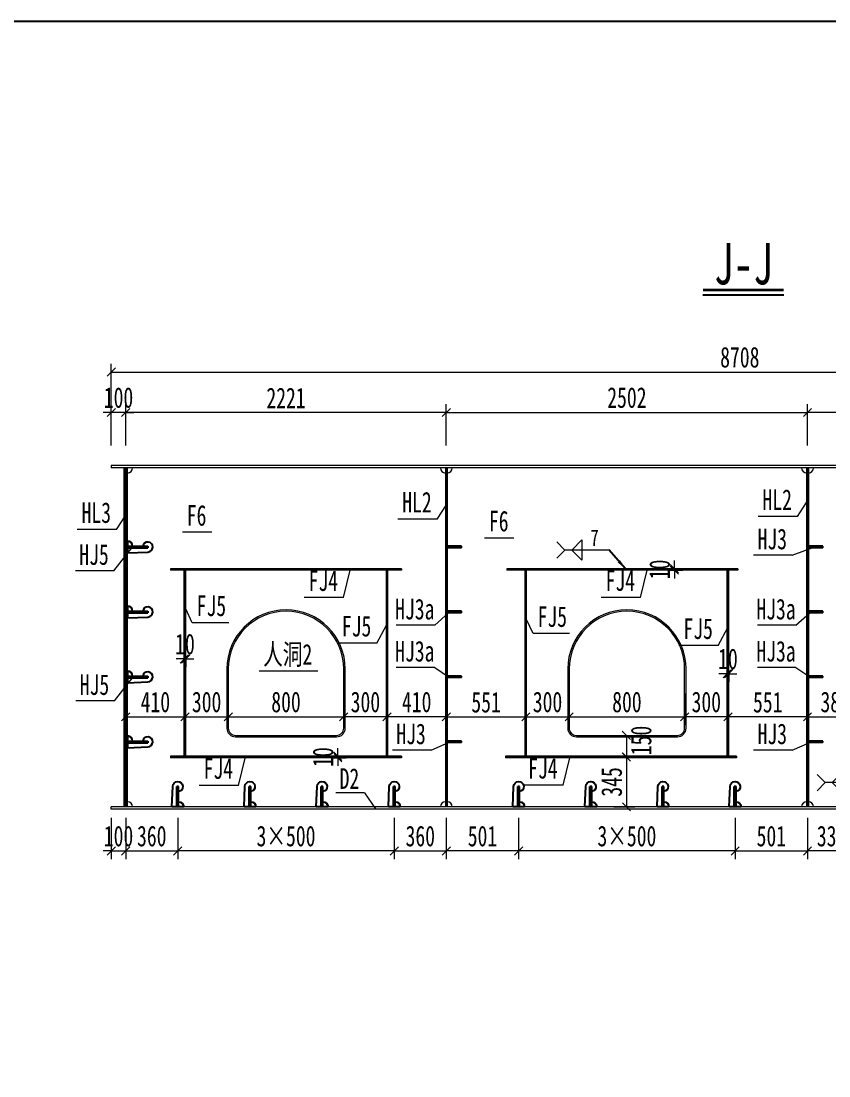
# Model space of a CAD drawing. Header units: millimetres. Extents: x -89049 to 410567, y -307459 to -100425.
# Drawn here: x 267509 to 273105, y -145943 to -138634 of the extents above; entities that cross this region are included whole.
import ezdxf
from ezdxf.enums import TextEntityAlignment as Align

# ---------------------------------------------------------------- set-up
doc = ezdxf.new("R2010")
doc.units = ezdxf.units.MM
doc.layers.get('Defpoints').update_dxf_attribs({"color": 8})
for name, color, linetype, lineweight in [('Dim', 4, 'Continuous', 15), ('文字', 7, 'Continuous', 15), ('标注线及字体', 2, 'Continuous', 15), ('细实线', 4, 'Continuous', 15), ('钢板粗线', 1, 'Continuous', 25), ('钢板细线', 6, 'Continuous', 15)]:
    doc.layers.add(name, color=color, linetype=linetype, lineweight=lineweight)
doc.layers.add('Text', color=4, linetype='Continuous')
doc.styles.add('111', font='', dxfattribs={"width": 0.7})
doc.styles.add('BM_Dim', font='', dxfattribs={"width": 0.85})
doc.styles.add('SMEDI', font='', dxfattribs={"width": 0.75})
doc.styles.get("Standard").update_dxf_attribs({"font": ''})
doc.styles.get('111').set_extended_font_data('仿宋_GB2312')
doc.styles.get('BM_Dim').set_extended_font_data('仿宋_GB2312')
doc.styles.get('SMEDI').set_extended_font_data('仿宋_GB2312')
doc.styles.get('Standard').set_extended_font_data('仿宋_GB2312')
doc.dimstyles.new('200', dxfattribs={"dimscale": 0, "dimtxt": 2.5, "dimasz": 1, "dimexe": 1, "dimexo": 1, "dimgap": 0.6, "dimtad": 1, "dimdec": 0, "dimdsep": 46, "dimtxsty": '111', "dimblk": 'OBLIQUE', "dimcen": 0, "dimclrd": 4, "dimclre": 4, "dimclrt": 4, "dimadec": 1, "dimazin": 2, "dimtfac": 1, "dimtdec": 0, "dimtix": 1, "dimtmove": 2, "dimatfit": 3, "dimfxl": 4, "dimfxlon": 1, "dimtolj": 1, "dimlwd": -1, "dimlwe": -1, "dimarcsym": 0})
doc.dimstyles.new('MSteel_1.0_1.0', dxfattribs={"dimtxt": 3, "dimasz": 1.2, "dimexe": 1, "dimexo": 1, "dimgap": 1, "dimtad": 3, "dimtoh": 1, "dimdec": 0, "dimzin": 0, "dimdsep": 46, "dimtxsty": 'Standard', "dimblk": 'ARCHTICK', "dimcen": 0.09, "dimclrd": 3, "dimclre": 3, "dimadec": 0, "dimazin": 0, "dimtfac": 1, "dimtdec": 4, "dimtofl": 0, "dimtmove": 0, "dimatfit": 3, "dimfxl": 1, "dimtolj": 1, "dimtzin": 0, "dimarcsym": 0})

# ---------------------------------------------------------------- blocks, each defined once
blk = doc.blocks.new('_Oblique')
at = {"color": 0, "linetype": 'ByBlock', "lineweight": -2}
blk.add_line((-0.5, -0.5), (0.5, 0.5), dxfattribs=at)
blk = doc.blocks.new('*D4718')
at = {"layer": 'Defpoints', "color": 0, "transparency": 16777216}
for p in [(272405.6, -143271.1), (272956.7, -143275.5), (272405.6, -143454.8)]:
    blk.add_point(p, dxfattribs=at)
at = {"layer": '细实线', "color": 4, "transparency": 16777216}
for p, q in [((272405.6, -143328.3), (272405.6, -143511.9)), ((272956.7, -143332.6), (272956.7, -143511.9)), ((272956.7, -143454.8), (272405.6, -143454.8))]:
    blk.add_line(p, q, dxfattribs=at)
at = {"layer": '细实线', "color": 4, "transparency": 16777216, "xscale": 57.14285714285715, "yscale": 57.14285714285715, "zscale": 57.14285714285715, "rotation": 180}
blk.add_blockref('_Oblique', (272405.6, -143454.8), dxfattribs=at)
at = {"layer": '细实线', "color": 4, "transparency": 16777216, "xscale": 57.14285714285715, "yscale": 57.14285714285715, "zscale": 57.14285714285715}
blk.add_blockref('_Oblique', (272956.7, -143454.8), dxfattribs=at)
at = {"layer": '细实线', "color": 4, "transparency": 16777216, "insert": (272681.1, -143354.1), "char_height": 142.86, "attachment_point": 5, "style": '111'}
blk.add_mtext('\\A1;551', dxfattribs=at)
blk = doc.blocks.new('*D4709')
at = {"layer": 'Defpoints', "color": 0, "transparency": 16777216}
for p in [(269744, -143244.5), (268944, -143279), (269744, -143454.9)]:
    blk.add_point(p, dxfattribs=at)
at = {"layer": '细实线', "color": 4, "transparency": 16777216}
for p, q in [((269744, -143301.7), (269744, -143512)), ((268944, -143336.2), (268944, -143512)), ((268944, -143454.9), (269744, -143454.9))]:
    blk.add_line(p, q, dxfattribs=at)
at = {"layer": '细实线', "color": 4, "transparency": 16777216, "xscale": 57.14285714285715, "yscale": 57.14285714285715, "zscale": 57.14285714285715, "rotation": 180}
blk.add_blockref('_Oblique', (268944, -143454.9), dxfattribs=at)
at = {"layer": '细实线', "color": 4, "transparency": 16777216, "xscale": 57.14285714285715, "yscale": 57.14285714285715, "zscale": 57.14285714285715}
blk.add_blockref('_Oblique', (269744, -143454.9), dxfattribs=at)
at = {"layer": '细实线', "color": 4, "transparency": 16777216, "insert": (269344, -143352.6), "char_height": 142.86, "attachment_point": 5, "style": '111'}
blk.add_mtext('\\A1;800', dxfattribs=at)
blk = doc.blocks.new('*D4710')
at = {"layer": 'Defpoints', "color": 0, "transparency": 16777216}
for p in [(268644.1, -143233.1), (268944, -143235.2), (268944, -143454.9)]:
    blk.add_point(p, dxfattribs=at)
at = {"layer": '细实线', "color": 4, "transparency": 16777216}
for p, q in [((268644.1, -143290.2), (268644.1, -143512)), ((268944, -143292.4), (268944, -143512)), ((268644.1, -143454.9), (268944, -143454.9))]:
    blk.add_line(p, q, dxfattribs=at)
at = {"layer": '细实线', "color": 4, "transparency": 16777216, "xscale": 57.14285714285715, "yscale": 57.14285714285715, "zscale": 57.14285714285715, "rotation": 180}
blk.add_blockref('_Oblique', (268644.1, -143454.9), dxfattribs=at)
at = {"layer": '细实线', "color": 4, "transparency": 16777216, "xscale": 57.14285714285715, "yscale": 57.14285714285715, "zscale": 57.14285714285715}
blk.add_blockref('_Oblique', (268944, -143454.9), dxfattribs=at)
at = {"layer": '细实线', "color": 4, "transparency": 16777216, "insert": (268794, -143352.6), "char_height": 142.86, "attachment_point": 5, "style": '111'}
blk.add_mtext('\\A1;300', dxfattribs=at)
blk = doc.blocks.new('*D4711')
at = {"layer": 'Defpoints', "color": 0, "transparency": 16777216}
for p in [(269744, -143235.2), (270044, -143291.1), (269744, -143454.9)]:
    blk.add_point(p, dxfattribs=at)
at = {"layer": '细实线', "color": 4, "transparency": 16777216}
for p, q in [((269744, -143292.4), (269744, -143512)), ((270044, -143348.2), (270044, -143512)), ((270044, -143454.9), (269744, -143454.9))]:
    blk.add_line(p, q, dxfattribs=at)
at = {"layer": '细实线', "color": 4, "transparency": 16777216, "xscale": 57.14285714285715, "yscale": 57.14285714285715, "zscale": 57.14285714285715, "rotation": 180}
blk.add_blockref('_Oblique', (269744, -143454.9), dxfattribs=at)
at = {"layer": '细实线', "color": 4, "transparency": 16777216, "xscale": 57.14285714285715, "yscale": 57.14285714285715, "zscale": 57.14285714285715}
blk.add_blockref('_Oblique', (270044, -143454.9), dxfattribs=at)
at = {"layer": '细实线', "color": 4, "transparency": 16777216, "insert": (269894, -143352.6), "char_height": 142.86, "attachment_point": 5, "style": '111'}
blk.add_mtext('\\A1;300', dxfattribs=at)
blk = doc.blocks.new('*D4712')
at = {"layer": 'Defpoints', "color": 0, "transparency": 16777216}
for p in [(268233.6, -143284.3), (268644.1, -143262.4), (268644.1, -143454.9)]:
    blk.add_point(p, dxfattribs=at)
at = {"layer": '细实线', "color": 4, "transparency": 16777216}
for p, q in [((268644.1, -143319.6), (268644.1, -143512.1)), ((268233.6, -143341.5), (268233.6, -143512.1)), ((268233.6, -143454.9), (268644.1, -143454.9))]:
    blk.add_line(p, q, dxfattribs=at)
at = {"layer": '细实线', "color": 4, "transparency": 16777216, "xscale": 57.14285714285715, "yscale": 57.14285714285715, "zscale": 57.14285714285715, "rotation": 180}
blk.add_blockref('_Oblique', (268233.6, -143454.9), dxfattribs=at)
at = {"layer": '细实线', "color": 4, "transparency": 16777216, "xscale": 57.14285714285715, "yscale": 57.14285714285715, "zscale": 57.14285714285715}
blk.add_blockref('_Oblique', (268644.1, -143454.9), dxfattribs=at)
at = {"layer": '细实线', "color": 4, "transparency": 16777216, "insert": (268438.9, -143352.7), "char_height": 142.86, "attachment_point": 5, "style": '111'}
blk.add_mtext('\\A1;410', dxfattribs=at)
blk = doc.blocks.new('*D4713')
at = {"layer": 'Defpoints', "color": 0, "transparency": 16777216}
for p in [(270044, -143291.1), (270454.4, -143281.3), (270044, -143454.8)]:
    blk.add_point(p, dxfattribs=at)
at = {"layer": '细实线', "color": 4, "transparency": 16777216}
for p, q in [((270044, -143348.2), (270044, -143511.9)), ((270454.4, -143338.5), (270454.4, -143511.9)), ((270454.4, -143454.8), (270044, -143454.8))]:
    blk.add_line(p, q, dxfattribs=at)
at = {"layer": '细实线', "color": 4, "transparency": 16777216, "xscale": 57.14285714285715, "yscale": 57.14285714285715, "zscale": 57.14285714285715, "rotation": 180}
blk.add_blockref('_Oblique', (270044, -143454.8), dxfattribs=at)
at = {"layer": '细实线', "color": 4, "transparency": 16777216, "xscale": 57.14285714285715, "yscale": 57.14285714285715, "zscale": 57.14285714285715}
blk.add_blockref('_Oblique', (270454.4, -143454.8), dxfattribs=at)
at = {"layer": '细实线', "color": 4, "transparency": 16777216, "insert": (270249.2, -143352.5), "char_height": 142.86, "attachment_point": 5, "style": '111'}
blk.add_mtext('\\A1;410', dxfattribs=at)
blk = doc.blocks.new('*D4714')
at = {"layer": 'Defpoints', "color": 0, "transparency": 16777216}
for p in [(272105.6, -143244.5), (271305.6, -143279), (272105.6, -143454.9)]:
    blk.add_point(p, dxfattribs=at)
at = {"layer": '细实线', "color": 4, "transparency": 16777216}
for p, q in [((272105.6, -143301.7), (272105.6, -143512)), ((271305.6, -143336.1), (271305.6, -143512)), ((271305.6, -143454.9), (272105.6, -143454.9))]:
    blk.add_line(p, q, dxfattribs=at)
at = {"layer": '细实线', "color": 4, "transparency": 16777216, "xscale": 57.14285714285715, "yscale": 57.14285714285715, "zscale": 57.14285714285715, "rotation": 180}
blk.add_blockref('_Oblique', (271305.6, -143454.9), dxfattribs=at)
at = {"layer": '细实线', "color": 4, "transparency": 16777216, "xscale": 57.14285714285715, "yscale": 57.14285714285715, "zscale": 57.14285714285715}
blk.add_blockref('_Oblique', (272105.6, -143454.9), dxfattribs=at)
at = {"layer": '细实线', "color": 4, "transparency": 16777216, "insert": (271705.6, -143352.6), "char_height": 142.86, "attachment_point": 5, "style": '111'}
blk.add_mtext('\\A1;800', dxfattribs=at)
blk = doc.blocks.new('*D4715')
at = {"layer": 'Defpoints', "color": 0, "transparency": 16777216}
for p in [(271305.6, -143235.2), (271005.6, -143271.1), (271305.6, -143454.9)]:
    blk.add_point(p, dxfattribs=at)
at = {"layer": '细实线', "color": 4, "transparency": 16777216}
for p, q in [((271305.6, -143292.4), (271305.6, -143512)), ((271005.6, -143328.3), (271005.6, -143512)), ((271005.6, -143454.9), (271305.6, -143454.9))]:
    blk.add_line(p, q, dxfattribs=at)
at = {"layer": '细实线', "color": 4, "transparency": 16777216, "xscale": 57.14285714285715, "yscale": 57.14285714285715, "zscale": 57.14285714285715, "rotation": 180}
blk.add_blockref('_Oblique', (271005.6, -143454.9), dxfattribs=at)
at = {"layer": '细实线', "color": 4, "transparency": 16777216, "xscale": 57.14285714285715, "yscale": 57.14285714285715, "zscale": 57.14285714285715}
blk.add_blockref('_Oblique', (271305.6, -143454.9), dxfattribs=at)
at = {"layer": '细实线', "color": 4, "transparency": 16777216, "insert": (271155.6, -143352.6), "char_height": 142.86, "attachment_point": 5, "style": '111'}
blk.add_mtext('\\A1;300', dxfattribs=at)
blk = doc.blocks.new('*D4716')
at = {"layer": 'Defpoints', "color": 0, "transparency": 16777216}
for p in [(272105.6, -143235.2), (272405.6, -143271.1), (272105.6, -143454.9)]:
    blk.add_point(p, dxfattribs=at)
at = {"layer": '细实线', "color": 4, "transparency": 16777216}
for p, q in [((272105.6, -143292.4), (272105.6, -143512)), ((272405.6, -143328.3), (272405.6, -143512)), ((272405.6, -143454.9), (272105.6, -143454.9))]:
    blk.add_line(p, q, dxfattribs=at)
at = {"layer": '细实线', "color": 4, "transparency": 16777216, "xscale": 57.14285714285715, "yscale": 57.14285714285715, "zscale": 57.14285714285715, "rotation": 180}
blk.add_blockref('_Oblique', (272105.6, -143454.9), dxfattribs=at)
at = {"layer": '细实线', "color": 4, "transparency": 16777216, "xscale": 57.14285714285715, "yscale": 57.14285714285715, "zscale": 57.14285714285715}
blk.add_blockref('_Oblique', (272405.6, -143454.9), dxfattribs=at)
at = {"layer": '细实线', "color": 4, "transparency": 16777216, "insert": (272255.6, -143352.6), "char_height": 142.86, "attachment_point": 5, "style": '111'}
blk.add_mtext('\\A1;300', dxfattribs=at)
blk = doc.blocks.new('*D4717')
at = {"layer": 'Defpoints', "color": 0, "transparency": 16777216}
for p in [(270454.4, -143257.8), (271005.5, -143259.8), (271005.5, -143454.8)]:
    blk.add_point(p, dxfattribs=at)
at = {"layer": '细实线', "color": 4, "transparency": 16777216}
for p, q in [((270454.4, -143314.9), (270454.4, -143511.9)), ((271005.5, -143317), (271005.5, -143511.9)), ((270454.4, -143454.8), (271005.5, -143454.8))]:
    blk.add_line(p, q, dxfattribs=at)
at = {"layer": '细实线', "color": 4, "transparency": 16777216, "xscale": 57.14285714285715, "yscale": 57.14285714285715, "zscale": 57.14285714285715, "rotation": 180}
blk.add_blockref('_Oblique', (270454.4, -143454.8), dxfattribs=at)
at = {"layer": '细实线', "color": 4, "transparency": 16777216, "xscale": 57.14285714285715, "yscale": 57.14285714285715, "zscale": 57.14285714285715}
blk.add_blockref('_Oblique', (271005.5, -143454.8), dxfattribs=at)
at = {"layer": '细实线', "color": 4, "transparency": 16777216, "insert": (270730, -143354.1), "char_height": 142.86, "attachment_point": 5, "style": '111'}
blk.add_mtext('\\A1;551', dxfattribs=at)
blk = doc.blocks.new('*D4722')
at = {"layer": 'Defpoints', "color": 0, "transparency": 16777216}
for p in [(273340.2, -143235.1), (272956.7, -143270.6), (273340.2, -143454.8)]:
    blk.add_point(p, dxfattribs=at)
at = {"layer": '细实线', "color": 4, "transparency": 16777216}
for p, q in [((273340.2, -143292.3), (273340.2, -143511.9)), ((272956.7, -143327.7), (272956.7, -143511.9)), ((272956.7, -143454.8), (273340.2, -143454.8))]:
    blk.add_line(p, q, dxfattribs=at)
at = {"layer": '细实线', "color": 4, "transparency": 16777216, "xscale": 57.14285714285715, "yscale": 57.14285714285715, "zscale": 57.14285714285715, "rotation": 180}
blk.add_blockref('_Oblique', (272956.7, -143454.8), dxfattribs=at)
at = {"layer": '细实线', "color": 4, "transparency": 16777216, "xscale": 57.14285714285715, "yscale": 57.14285714285715, "zscale": 57.14285714285715}
blk.add_blockref('_Oblique', (273340.2, -143454.8), dxfattribs=at)
at = {"layer": '细实线', "color": 4, "transparency": 16777216, "insert": (273148.4, -143352.5), "char_height": 142.86, "attachment_point": 5, "style": '111'}
blk.add_mtext('\\A1;384', dxfattribs=at)
blk = doc.blocks.new('*D4735')
at = {"layer": 'Defpoints', "color": 0, "transparency": 16777216}
for p in [(271561, -143733.3), (271558.5, -144078.5), (271702.5, -144078.5)]:
    blk.add_point(p, dxfattribs=at)
at = {"layer": '细实线', "color": 4, "transparency": 16777216}
for p, q in [((271618.1, -143733.3), (271759.7, -143733.3)), ((271702.5, -143733.3), (271702.5, -144078.5)), ((271615.7, -144078.5), (271759.7, -144078.5))]:
    blk.add_line(p, q, dxfattribs=at)
at = {"layer": '细实线', "color": 4, "transparency": 16777216, "xscale": 57.14285714285715, "yscale": 57.14285714285715, "zscale": 57.14285714285715}
for p, rotation in [((271702.5, -143733.3), 90), ((271702.5, -144078.5), 270)]:
    blk.add_blockref('_Oblique', p, dxfattribs=dict(at, rotation=rotation))
at = {"layer": '细实线', "color": 4, "transparency": 16777216, "insert": (271600.3, -143905.9), "char_height": 142.86, "attachment_point": 5, "rotation": 90, "style": '111'}
blk.add_mtext('\\A1;345', dxfattribs=at)
blk = doc.blocks.new('*D4736')
at = {"layer": 'Defpoints', "color": 0, "transparency": 16777216}
for p in [(271592.4, -143583.3), (271593.9, -143733.3), (271702.4, -143733.3)]:
    blk.add_point(p, dxfattribs=at)
at = {"layer": '细实线', "color": 4, "transparency": 16777216}
for p, q in [((271649.6, -143583.3), (271759.5, -143583.3)), ((271702.4, -143583.3), (271702.4, -143733.3)), ((271651, -143733.3), (271759.5, -143733.3))]:
    blk.add_line(p, q, dxfattribs=at)
at = {"layer": '细实线', "color": 4, "transparency": 16777216, "xscale": 57.14285714285715, "yscale": 57.14285714285715, "zscale": 57.14285714285715}
for p, rotation in [((271702.4, -143583.3), 90), ((271702.4, -143733.3), 270)]:
    blk.add_blockref('_Oblique', p, dxfattribs=dict(at, rotation=rotation))
at = {"layer": '细实线', "color": 4, "transparency": 16777216, "insert": (271804.6, -143618.7), "char_height": 142.86, "attachment_point": 5, "rotation": 90, "style": '111'}
blk.add_mtext('\\A1;150', dxfattribs=at)
blk = doc.blocks.new('*D4739')
at = {"layer": 'Defpoints', "color": 0, "transparency": 16777216}
for p in [(269615.4, -143728.3), (269615.4, -143738.3), (269703.1, -143738.3)]:
    blk.add_point(p, dxfattribs=at)
at = {"layer": '细实线', "color": 4, "transparency": 16777216}
for p, q in [((269703.1, -143728.3), (269703.1, -143671.1)), ((269672.6, -143728.3), (269760.3, -143728.3)), ((269672.6, -143738.3), (269760.3, -143738.3)), ((269703.1, -143728.3), (269703.1, -143738.3)), ((269703.1, -143738.3), (269703.1, -143795.4))]:
    blk.add_line(p, q, dxfattribs=at)
at = {"layer": '细实线', "color": 4, "transparency": 16777216, "xscale": 57.14285714285715, "yscale": 57.14285714285715, "zscale": 57.14285714285715}
for p, rotation in [((269703.1, -143728.3), 270), ((269703.1, -143738.3), 90)]:
    blk.add_blockref('_Oblique', p, dxfattribs=dict(at, rotation=rotation))
at = {"layer": '细实线', "color": 4, "transparency": 16777216, "insert": (269600.9, -143733.3), "char_height": 142.86, "attachment_point": 5, "rotation": 90, "style": '111'}
blk.add_mtext('\\A1;10', dxfattribs=at)
blk = doc.blocks.new('*D4740')
at = {"layer": 'Defpoints', "color": 0, "transparency": 16777216}
for p in [(271947.2, -142428.3), (271947.2, -142438.3), (272034.9, -142438.3)]:
    blk.add_point(p, dxfattribs=at)
at = {"layer": '细实线', "color": 4, "transparency": 16777216}
for p, q in [((272004.4, -142428.3), (272092, -142428.3)), ((272004.4, -142438.3), (272092, -142438.3)), ((272034.9, -142428.3), (272034.9, -142371.1)), ((272034.9, -142428.3), (272034.9, -142438.3)), ((272034.9, -142438.3), (272034.9, -142495.4))]:
    blk.add_line(p, q, dxfattribs=at)
at = {"layer": '细实线', "color": 4, "transparency": 16777216, "xscale": 57.14285714285715, "yscale": 57.14285714285715, "zscale": 57.14285714285715}
for p, rotation in [((272034.9, -142428.3), 270), ((272034.9, -142438.3), 90)]:
    blk.add_blockref('_Oblique', p, dxfattribs=dict(at, rotation=rotation))
at = {"layer": '细实线', "color": 4, "transparency": 16777216, "insert": (271932.7, -142433.3), "char_height": 142.86, "attachment_point": 5, "rotation": 90, "style": '111'}
blk.add_mtext('\\A1;10', dxfattribs=at)
blk = doc.blocks.new('*D4742')
at = {"layer": 'Defpoints', "color": 0, "transparency": 16777216}
for p in [(272400.5, -143102.7), (272400.5, -143156.2), (272410.5, -143102.7)]:
    blk.add_point(p, dxfattribs=at)
at = {"layer": '细实线', "color": 4, "transparency": 16777216}
for p, q in [((272400.5, -143156.2), (272343.4, -143156.2)), ((272400.5, -143156.2), (272400.5, -143213.3)), ((272410.5, -143156.2), (272400.5, -143156.2)), ((272410.5, -143156.2), (272410.5, -143213.3)), ((272410.5, -143156.2), (272467.6, -143156.2))]:
    blk.add_line(p, q, dxfattribs=at)
at = {"layer": '细实线', "color": 4, "transparency": 16777216, "xscale": 57.14285714285715, "yscale": 57.14285714285715, "zscale": 57.14285714285715}
blk.add_blockref('_Oblique', (272400.5, -143156.2), dxfattribs=at)
at = {"layer": '细实线', "color": 4, "transparency": 16777216, "xscale": 57.14285714285715, "yscale": 57.14285714285715, "zscale": 57.14285714285715, "rotation": 180}
blk.add_blockref('_Oblique', (272410.5, -143156.2), dxfattribs=at)
at = {"layer": '细实线', "color": 4, "transparency": 16777216, "insert": (272405.5, -143053.9), "char_height": 142.86, "attachment_point": 5, "style": '111'}
blk.add_mtext('\\A1;10', dxfattribs=at)
blk = doc.blocks.new('*D4743')
at = {"layer": 'Defpoints', "color": 0, "transparency": 16777216}
for p in [(268639.1, -143000), (268649.1, -143000), (268639.1, -143053.4)]:
    blk.add_point(p, dxfattribs=at)
at = {"layer": '细实线', "color": 4, "transparency": 16777216}
for p, q in [((268639.1, -143053.4), (268581.9, -143053.4)), ((268639.1, -143053.4), (268639.1, -143110.6)), ((268649.1, -143053.4), (268639.1, -143053.4)), ((268649.1, -143053.4), (268649.1, -143110.6)), ((268649.1, -143053.4), (268706.2, -143053.4))]:
    blk.add_line(p, q, dxfattribs=at)
at = {"layer": '细实线', "color": 4, "transparency": 16777216, "xscale": 57.14285714285715, "yscale": 57.14285714285715, "zscale": 57.14285714285715}
blk.add_blockref('_Oblique', (268639.1, -143053.4), dxfattribs=at)
at = {"layer": '细实线', "color": 4, "transparency": 16777216, "xscale": 57.14285714285715, "yscale": 57.14285714285715, "zscale": 57.14285714285715, "rotation": 180}
blk.add_blockref('_Oblique', (268649.1, -143053.4), dxfattribs=at)
at = {"layer": '细实线', "color": 4, "transparency": 16777216, "insert": (268644.1, -142951.2), "char_height": 142.86, "attachment_point": 5, "style": '111'}
blk.add_mtext('\\A1;10', dxfattribs=at)
blk = doc.blocks.new('_ArchTick')
at = {"color": 0, "linetype": 'ByBlock', "const_width": 0.15}
blk.add_lwpolyline([(-0.5, -0.5), (0.5, 0.5)], dxfattribs=at)
blk = doc.blocks.new('角焊缝2')
at = {"layer": 'Dim'}
blk.add_line((-3138.01, 370.22), (-3132.7, 370.22), dxfattribs=at)
blk.add_lwpolyline([(-3134.75, 371.45), (-3134.75, 368.99), (-3133.52, 370.22)], close=True, dxfattribs=at)
blk.add_lwpolyline([(-3131.7, 369.22), (-3132.7, 370.22), (-3131.7, 371.22)], dxfattribs=at)
blk = doc.blocks.new('12-140加劲 有过焊孔')
at = {"layer": 'Defpoints'}
blk.add_line((0, 0), (0, 140), dxfattribs=at)
at = {"layer": '钢板粗线', "color": 7}
for p, q in [((-6, 0), (-6, 140)), ((-6, 140), (6, 140)), ((6, 0), (6, 140)), ((41, 0), (35, 141.5)), ((-41, 0), (41, 0))]:
    blk.add_line(p, q, dxfattribs=at)
for centre, start, end in [((0, 140), 2.44105, 260.12911), ((-6, 0), 90, 180)]:
    blk.add_arc(centre, 35, start, end, dxfattribs=at)
blk = doc.blocks.new('10-100加劲 无过焊孔')
at = {"layer": 'Defpoints'}
blk.add_line((0, -100), (0, 0), dxfattribs=at)
at = {"layer": '钢板粗线', "color": 7}
for p, q in [((-5, -100), (-5, 0)), ((-5, 0), (5, 0)), ((5, -100), (5, 0)), ((-5, -100), (5, -100))]:
    blk.add_line(p, q, dxfattribs=at)
blk = doc.blocks.new('*D4750')
at = {"layer": 'Defpoints', "color": 0, "transparency": 16777216}
for p in [(272956.7, -144078.3), (273290.1, -144078.3), (272956.7, -144384)]:
    blk.add_point(p, dxfattribs=at)
at = {"layer": '细实线', "color": 4, "transparency": 16777216}
for p, q in [((272956.7, -144155.4), (272956.7, -144441.2)), ((273290.1, -144155.4), (273290.1, -144441.2)), ((273290.1, -144384), (272956.7, -144384))]:
    blk.add_line(p, q, dxfattribs=at)
at = {"layer": '细实线', "color": 4, "transparency": 16777216, "xscale": 57.14285714285715, "yscale": 57.14285714285715, "zscale": 57.14285714285715, "rotation": 180}
blk.add_blockref('_Oblique', (272956.7, -144384), dxfattribs=at)
at = {"layer": '细实线', "color": 4, "transparency": 16777216, "xscale": 57.14285714285715, "yscale": 57.14285714285715, "zscale": 57.14285714285715}
blk.add_blockref('_Oblique', (273290.1, -144384), dxfattribs=at)
at = {"layer": '细实线', "color": 4, "transparency": 16777216, "insert": (273123.4, -144281.8), "char_height": 142.86, "attachment_point": 5, "style": '111'}
blk.add_mtext('\\A1;333', dxfattribs=at)
blk = doc.blocks.new('*D4751')
at = {"layer": 'Defpoints', "color": 0, "transparency": 16777216}
for p in [(272455.5, -144078.3), (272956.7, -144078.3), (272956.7, -144384)]:
    blk.add_point(p, dxfattribs=at)
at = {"layer": '细实线', "color": 4, "transparency": 16777216}
for p, q in [((272455.5, -144155.4), (272455.5, -144441.2)), ((272956.7, -144155.4), (272956.7, -144441.2)), ((272455.5, -144384), (272956.7, -144384))]:
    blk.add_line(p, q, dxfattribs=at)
at = {"layer": '细实线', "color": 4, "transparency": 16777216, "xscale": 57.14285714285715, "yscale": 57.14285714285715, "zscale": 57.14285714285715, "rotation": 180}
blk.add_blockref('_Oblique', (272455.5, -144384), dxfattribs=at)
at = {"layer": '细实线', "color": 4, "transparency": 16777216, "xscale": 57.14285714285715, "yscale": 57.14285714285715, "zscale": 57.14285714285715}
blk.add_blockref('_Oblique', (272956.7, -144384), dxfattribs=at)
at = {"layer": '细实线', "color": 4, "transparency": 16777216, "insert": (272706.1, -144281.8), "char_height": 142.86, "attachment_point": 5, "style": '111'}
blk.add_mtext('\\A1;501', dxfattribs=at)
blk = doc.blocks.new('*D4752')
at = {"layer": 'Defpoints', "color": 0, "transparency": 16777216}
for p in [(270955.5, -144078.3), (272455.5, -144078.3), (270955.5, -144384)]:
    blk.add_point(p, dxfattribs=at)
at = {"layer": '细实线', "color": 4, "transparency": 16777216}
for p, q in [((270955.5, -144155.4), (270955.5, -144441.2)), ((272455.5, -144155.4), (272455.5, -144441.2)), ((272455.5, -144384), (270955.5, -144384))]:
    blk.add_line(p, q, dxfattribs=at)
at = {"layer": '细实线', "color": 4, "transparency": 16777216, "xscale": 57.14285714285715, "yscale": 57.14285714285715, "zscale": 57.14285714285715, "rotation": 180}
blk.add_blockref('_Oblique', (270955.5, -144384), dxfattribs=at)
at = {"layer": '细实线', "color": 4, "transparency": 16777216, "xscale": 57.14285714285715, "yscale": 57.14285714285715, "zscale": 57.14285714285715}
blk.add_blockref('_Oblique', (272455.5, -144384), dxfattribs=at)
at = {"layer": '细实线', "color": 4, "transparency": 16777216, "insert": (271705.5, -144281.8), "char_height": 142.857, "attachment_point": 5, "style": '111'}
blk.add_mtext('\\A1;\\f仿宋_GB2312|b0|i0|c134|p49;3×500', dxfattribs=at)
blk = doc.blocks.new('*D4753')
at = {"layer": 'Defpoints', "color": 0, "transparency": 16777216}
for p in [(270454.4, -144078.3), (270955.5, -144078.3), (270454.4, -144384)]:
    blk.add_point(p, dxfattribs=at)
at = {"layer": '细实线', "color": 4, "transparency": 16777216}
for p, q in [((270454.4, -144155.4), (270454.4, -144441.2)), ((270955.5, -144155.4), (270955.5, -144441.2)), ((270955.5, -144384), (270454.4, -144384))]:
    blk.add_line(p, q, dxfattribs=at)
at = {"layer": '细实线', "color": 4, "transparency": 16777216, "xscale": 57.14285714285715, "yscale": 57.14285714285715, "zscale": 57.14285714285715, "rotation": 180}
blk.add_blockref('_Oblique', (270454.4, -144384), dxfattribs=at)
at = {"layer": '细实线', "color": 4, "transparency": 16777216, "xscale": 57.14285714285715, "yscale": 57.14285714285715, "zscale": 57.14285714285715}
blk.add_blockref('_Oblique', (270955.5, -144384), dxfattribs=at)
at = {"layer": '细实线', "color": 4, "transparency": 16777216, "insert": (270705, -144281.8), "char_height": 142.86, "attachment_point": 5, "style": '111'}
blk.add_mtext('\\A1;501', dxfattribs=at)
blk = doc.blocks.new('*D4754')
at = {"layer": 'Defpoints', "color": 0, "transparency": 16777216}
for p in [(270094, -144078.3), (270454.4, -144078.3), (270454.4, -144384)]:
    blk.add_point(p, dxfattribs=at)
at = {"layer": '细实线', "color": 4, "transparency": 16777216}
for p, q in [((270094, -144155.4), (270094, -144441.2)), ((270454.4, -144155.4), (270454.4, -144441.2)), ((270094, -144384), (270454.4, -144384))]:
    blk.add_line(p, q, dxfattribs=at)
at = {"layer": '细实线', "color": 4, "transparency": 16777216, "xscale": 57.14285714285715, "yscale": 57.14285714285715, "zscale": 57.14285714285715, "rotation": 180}
blk.add_blockref('_Oblique', (270094, -144384), dxfattribs=at)
at = {"layer": '细实线', "color": 4, "transparency": 16777216, "xscale": 57.14285714285715, "yscale": 57.14285714285715, "zscale": 57.14285714285715}
blk.add_blockref('_Oblique', (270454.4, -144384), dxfattribs=at)
at = {"layer": '细实线', "color": 4, "transparency": 16777216, "insert": (270274.2, -144281.8), "char_height": 142.86, "attachment_point": 5, "style": '111'}
blk.add_mtext('\\A1;360', dxfattribs=at)
blk = doc.blocks.new('*D4755')
at = {"layer": 'Defpoints', "color": 0, "transparency": 16777216}
for p in [(268594, -144078.3), (270094, -144078.3), (268594, -144384)]:
    blk.add_point(p, dxfattribs=at)
at = {"layer": '细实线', "color": 4, "transparency": 16777216}
for p, q in [((268594, -144155.4), (268594, -144441.2)), ((270094, -144155.4), (270094, -144441.2)), ((270094, -144384), (268594, -144384))]:
    blk.add_line(p, q, dxfattribs=at)
at = {"layer": '细实线', "color": 4, "transparency": 16777216, "xscale": 57.14285714285715, "yscale": 57.14285714285715, "zscale": 57.14285714285715, "rotation": 180}
blk.add_blockref('_Oblique', (268594, -144384), dxfattribs=at)
at = {"layer": '细实线', "color": 4, "transparency": 16777216, "xscale": 57.14285714285715, "yscale": 57.14285714285715, "zscale": 57.14285714285715}
blk.add_blockref('_Oblique', (270094, -144384), dxfattribs=at)
at = {"layer": '细实线', "color": 4, "transparency": 16777216, "insert": (269344, -144281.8), "char_height": 142.86, "attachment_point": 5, "style": '111'}
blk.add_mtext('\\A1;3×500', dxfattribs=at)
blk = doc.blocks.new('*D4756')
at = {"layer": 'Defpoints', "color": 0, "transparency": 16777216}
for p in [(268233.8, -144078.3), (268594, -144078.3), (268594, -144384)]:
    blk.add_point(p, dxfattribs=at)
at = {"layer": '细实线', "color": 4, "transparency": 16777216}
for p, q in [((268233.8, -144155.4), (268233.8, -144441.2)), ((268594, -144155.4), (268594, -144441.2)), ((268233.8, -144384), (268594, -144384))]:
    blk.add_line(p, q, dxfattribs=at)
at = {"layer": '细实线', "color": 4, "transparency": 16777216, "xscale": 57.14285714285715, "yscale": 57.14285714285715, "zscale": 57.14285714285715, "rotation": 180}
blk.add_blockref('_Oblique', (268233.8, -144384), dxfattribs=at)
at = {"layer": '细实线', "color": 4, "transparency": 16777216, "xscale": 57.14285714285715, "yscale": 57.14285714285715, "zscale": 57.14285714285715}
blk.add_blockref('_Oblique', (268594, -144384), dxfattribs=at)
at = {"layer": '细实线', "color": 4, "transparency": 16777216, "insert": (268413.9, -144281.8), "char_height": 142.86, "attachment_point": 5, "style": '111'}
blk.add_mtext('\\A1;360', dxfattribs=at)
blk = doc.blocks.new('*D4757')
at = {"layer": 'Defpoints', "color": 0, "transparency": 16777216}
for p in [(268133.6, -144078.3), (268233.8, -144078.3), (268233.8, -144384)]:
    blk.add_point(p, dxfattribs=at)
at = {"layer": '细实线', "color": 4, "transparency": 16777216}
for p, q in [((268133.6, -144155.4), (268133.6, -144441.2)), ((268233.8, -144155.4), (268233.8, -144441.2)), ((268133.6, -144384), (268076.5, -144384)), ((268133.6, -144384), (268233.8, -144384)), ((268233.8, -144384), (268290.9, -144384))]:
    blk.add_line(p, q, dxfattribs=at)
at = {"layer": '细实线', "color": 4, "transparency": 16777216, "xscale": 57.14285714285715, "yscale": 57.14285714285715, "zscale": 57.14285714285715}
blk.add_blockref('_Oblique', (268133.6, -144384), dxfattribs=at)
at = {"layer": '细实线', "color": 4, "transparency": 16777216, "xscale": 57.14285714285715, "yscale": 57.14285714285715, "zscale": 57.14285714285715, "rotation": 180}
blk.add_blockref('_Oblique', (268233.8, -144384), dxfattribs=at)
at = {"layer": '细实线', "color": 4, "transparency": 16777216, "insert": (268183.7, -144281.8), "char_height": 142.86, "attachment_point": 5, "style": '111'}
blk.add_mtext('\\A1;100', dxfattribs=at)
blk = doc.blocks.new('*D4760')
at = {"layer": 'Defpoints', "color": 0, "transparency": 16777216}
for p in [(272956.7, -141345.8), (272956.7, -141975.3), (275123.6, -141943.4)]:
    blk.add_point(p, dxfattribs=at)
at = {"layer": '细实线', "color": 4, "transparency": 16777216}
for p, q in [((272956.7, -141574.4), (272956.7, -141288.6)), ((275123.6, -141345.8), (272956.7, -141345.8)), ((275123.6, -141574.4), (275123.6, -141288.6))]:
    blk.add_line(p, q, dxfattribs=at)
at = {"layer": '细实线', "color": 4, "transparency": 16777216, "xscale": 57.14285714285715, "yscale": 57.14285714285715, "zscale": 57.14285714285715, "rotation": 180}
blk.add_blockref('_Oblique', (272956.7, -141345.8), dxfattribs=at)
at = {"layer": '细实线', "color": 4, "transparency": 16777216, "xscale": 57.14285714285715, "yscale": 57.14285714285715, "zscale": 57.14285714285715}
blk.add_blockref('_Oblique', (275123.6, -141345.8), dxfattribs=at)
at = {"layer": '细实线', "color": 4, "transparency": 16777216, "insert": (274040.1, -141243.5), "char_height": 142.86, "attachment_point": 5, "style": '111'}
blk.add_mtext('\\A1;2167', dxfattribs=at)
blk = doc.blocks.new('*D4761')
at = {"layer": 'Defpoints', "color": 0, "transparency": 16777216}
for p in [(272956.7, -141345.8), (270454.4, -141959.3), (272956.7, -141975.3)]:
    blk.add_point(p, dxfattribs=at)
at = {"layer": '细实线', "color": 4, "transparency": 16777216}
for p, q in [((270454.4, -141574.4), (270454.4, -141288.6)), ((270454.4, -141345.8), (272956.7, -141345.8)), ((272956.7, -141574.4), (272956.7, -141288.6))]:
    blk.add_line(p, q, dxfattribs=at)
at = {"layer": '细实线', "color": 4, "transparency": 16777216, "xscale": 57.14285714285715, "yscale": 57.14285714285715, "zscale": 57.14285714285715, "rotation": 180}
blk.add_blockref('_Oblique', (270454.4, -141345.8), dxfattribs=at)
at = {"layer": '细实线', "color": 4, "transparency": 16777216, "xscale": 57.14285714285715, "yscale": 57.14285714285715, "zscale": 57.14285714285715}
blk.add_blockref('_Oblique', (272956.7, -141345.8), dxfattribs=at)
at = {"layer": '细实线', "color": 4, "transparency": 16777216, "insert": (271705.5, -141243.5), "char_height": 142.86, "attachment_point": 5, "style": '111'}
blk.add_mtext('\\A1;2502', dxfattribs=at)
blk = doc.blocks.new('*D4762')
at = {"layer": 'Defpoints', "color": 0, "transparency": 16777216}
for p in [(268233.6, -141345.8), (268233.6, -141807.9), (270454.4, -141959.3)]:
    blk.add_point(p, dxfattribs=at)
at = {"layer": '细实线', "color": 4, "transparency": 16777216}
for p, q in [((268233.6, -141574.4), (268233.6, -141288.6)), ((270454.4, -141345.8), (268233.6, -141345.8)), ((270454.4, -141574.4), (270454.4, -141288.6))]:
    blk.add_line(p, q, dxfattribs=at)
at = {"layer": '细实线', "color": 4, "transparency": 16777216, "xscale": 57.14285714285715, "yscale": 57.14285714285715, "zscale": 57.14285714285715, "rotation": 180}
blk.add_blockref('_Oblique', (268233.6, -141345.8), dxfattribs=at)
at = {"layer": '细实线', "color": 4, "transparency": 16777216, "xscale": 57.14285714285715, "yscale": 57.14285714285715, "zscale": 57.14285714285715}
blk.add_blockref('_Oblique', (270454.4, -141345.8), dxfattribs=at)
at = {"layer": '细实线', "color": 4, "transparency": 16777216, "insert": (269344, -141245.1), "char_height": 142.86, "attachment_point": 5, "style": '111'}
blk.add_mtext('\\A1;2221', dxfattribs=at)
blk = doc.blocks.new('*D4763')
at = {"layer": 'Defpoints', "color": 0, "transparency": 16777216}
for p in [(268133.6, -141345.8), (268133.6, -141730.3), (268233.6, -141730.3)]:
    blk.add_point(p, dxfattribs=at)
at = {"layer": '细实线', "color": 4, "transparency": 16777216}
for p, q in [((268133.6, -141345.8), (268076.5, -141345.8)), ((268133.6, -141574.4), (268133.6, -141288.6)), ((268233.6, -141345.8), (268133.6, -141345.8)), ((268233.6, -141574.4), (268233.6, -141288.6)), ((268233.6, -141345.8), (268290.8, -141345.8))]:
    blk.add_line(p, q, dxfattribs=at)
at = {"layer": '细实线', "color": 4, "transparency": 16777216, "xscale": 57.14285714285715, "yscale": 57.14285714285715, "zscale": 57.14285714285715}
blk.add_blockref('_Oblique', (268133.6, -141345.8), dxfattribs=at)
at = {"layer": '细实线', "color": 4, "transparency": 16777216, "xscale": 57.14285714285715, "yscale": 57.14285714285715, "zscale": 57.14285714285715, "rotation": 180}
blk.add_blockref('_Oblique', (268233.6, -141345.8), dxfattribs=at)
at = {"layer": '细实线', "color": 4, "transparency": 16777216, "insert": (268183.6, -141243.5), "char_height": 142.86, "attachment_point": 5, "style": '111'}
blk.add_mtext('\\A1;100', dxfattribs=at)
blk = doc.blocks.new('*D4764')
at = {"layer": 'Defpoints', "color": 0, "transparency": 16777216}
for p in [(276841.8, -141066.1), (268133.6, -141714.3), (276841.8, -141959.3)]:
    blk.add_point(p, dxfattribs=at)
at = {"layer": '细实线', "color": 4, "transparency": 16777216}
for p, q in [((268133.6, -141294.7), (268133.6, -141009)), ((276841.8, -141294.7), (276841.8, -141009)), ((268133.6, -141066.1), (276841.8, -141066.1))]:
    blk.add_line(p, q, dxfattribs=at)
at = {"layer": '细实线', "color": 4, "transparency": 16777216, "xscale": 57.14285714285715, "yscale": 57.14285714285715, "zscale": 57.14285714285715, "rotation": 180}
blk.add_blockref('_Oblique', (268133.6, -141066.1), dxfattribs=at)
at = {"layer": '细实线', "color": 4, "transparency": 16777216, "xscale": 57.14285714285715, "yscale": 57.14285714285715, "zscale": 57.14285714285715}
blk.add_blockref('_Oblique', (276841.8, -141066.1), dxfattribs=at)
at = {"layer": '细实线', "color": 4, "transparency": 16777216, "insert": (272487.7, -140963.9), "char_height": 142.86, "attachment_point": 5, "style": '111'}
blk.add_mtext('\\A1;8708', dxfattribs=at)

msp = doc.modelspace()

# ---------------------------------------------------------------- linework, layer by layer
at = {"color": 4}
msp.add_line((272232.2, -140531.6), (272792.4, -140531.6), dxfattribs=at)
at = {"color": 6, "const_width": 20.6, "elevation": 0}
msp.add_lwpolyline([(272232.2, -140497.3), (272792.4, -140497.3)], dxfattribs=at)
at = {"layer": 'Defpoints'}
for p, q in [((268233.6, -144078.3), (268233.6, -141730.3)), ((270454.4, -141730.3), (270454.4, -144078.3)), ((272956.7, -141730.3), (272956.7, -144078.3)), ((270144.1, -142433.3), (268544, -142433.3)), ((268644.1, -143733.3), (268644.1, -142433.3)), ((270044.1, -143733.3), (270044.1, -142433.3)), ((272474.4, -142433.3), (270874.3, -142433.3)), ((271005.5, -143733.3), (271005.5, -142433.3)), ((272405.5, -143733.3), (272405.5, -142433.3)), ((270144.1, -143733.3), (268544, -143733.3)), ((272465, -143733.3), (270864.9, -143733.3))]:
    msp.add_line(p, q, dxfattribs=at)
msp.add_lwpolyline([(256566.6, -138634.1), (278566.6, -138634.1), (278566.6, -153251.3), (256566.6, -153251.3)], close=True, dxfattribs=at)
at = {"layer": '细实线'}
for p, q in [((270390.6, -142084.5), (270455.1, -141986)), ((272886.2, -142067.4), (272950.7, -141968.9)), ((268169.1, -142156.9), (268233.6, -142058.4)), ((272886.2, -142067.4), (272613.7, -142067.4)), ((270390.6, -142084.5), (270118.1, -142084.5)), ((268169.1, -142156.9), (267896.6, -142156.9)), ((268829.4, -142176.3), (268626, -142176.3)), ((270922.6, -142216), (270719.3, -142216)), ((268152.2, -142442.1), (268276.4, -142284.3)), ((272850.9, -142334.6), (272988.4, -142283.3)), ((272850.9, -142334.6), (272583.2, -142334.6)), ((268152.2, -142442.1), (267884.5, -142442.1)), ((269741.9, -142628.3), (269789.4, -142438.3)), ((271799.2, -142627.6), (271846.7, -142437.6)), ((269741.9, -142628.3), (269469.4, -142628.3)), ((271799.2, -142627.6), (271526.7, -142627.6)), ((268694, -142802.5), (268649.1, -142706.1)), ((270374.6, -142820.3), (270470.4, -142733.3)), ((272876.8, -142820.3), (272972.7, -142733.3)), ((268947, -142802.5), (268694, -142802.5)), ((271055.4, -142877.5), (271010.5, -142781)), ((269972.2, -142943.8), (270039.1, -142818.6)), ((270374.6, -142820.3), (270106.9, -142820.3)), ((271308.4, -142877.5), (271055.4, -142877.5)), ((272338.6, -142961.2), (272405.5, -142835.9)), ((272876.8, -142820.3), (272609.2, -142820.3)), ((269972.2, -142943.8), (269699.7, -142943.8)), ((272338.6, -142961.2), (272066.1, -142961.2)), ((269563.6, -143138.9), (269157, -143138.9)), ((270374.6, -143112), (270106.9, -143112)), ((270374.6, -143112), (270470.4, -143177)), ((272876.8, -143112), (272609.2, -143112)), ((272876.8, -143112), (272972.7, -143177)), ((268155.5, -143343.4), (268279.8, -143185.5)), ((268155.5, -143343.4), (267887.9, -143343.4)), ((270348.6, -143684.6), (270081, -143684.6)), ((270348.6, -143684.6), (270470, -143633.3)), ((272850.9, -143684.6), (272583.2, -143684.6)), ((272850.9, -143684.6), (272972.2, -143633.3)), ((269014.5, -143930.2), (269062, -143740.2)), ((271262.8, -143928.3), (271310.3, -143738.3)), ((269014.5, -143930.2), (268742, -143930.2)), ((271262.8, -143928.3), (270990.3, -143928.3)), ((269888.1, -143980.8), (269688.6, -143980.8)), ((269888.1, -143980.8), (269963.3, -144092.5))]:
    msp.add_line(p, q, dxfattribs=at)
at = {"layer": '钢板细线'}
for p, q in [((276471.8, -141714.3), (268133.6, -141714.3)), ((268133.6, -141714.3), (268133.6, -141730.3)), ((276455.8, -141730.3), (268133.6, -141730.3)), ((268221.6, -144078.3), (268221.6, -141730.3)), ((268245.6, -144078.3), (268245.6, -141730.3)), ((270448.4, -141730.3), (270448.4, -144078.3)), ((270460.4, -141730.3), (270460.4, -144078.3)), ((272950.7, -141730.3), (272950.7, -144078.3)), ((272962.7, -141730.3), (272962.7, -144078.3)), ((270144, -142438.3), (268544, -142438.3)), ((270144.1, -142428.3), (268544.1, -142428.3)), ((268544.1, -142428.3), (268544.1, -142438.3)), ((268639.1, -143728.3), (268639.1, -142438.3)), ((268649.1, -143728.3), (268649.1, -142438.3)), ((270039.1, -143728.3), (270039.1, -142438.3)), ((270049.1, -143728.3), (270049.1, -142438.3)), ((270144.1, -142428.3), (270144.1, -142438.3)), ((272474.4, -142428.3), (270874.3, -142428.3)), ((270874.3, -142428.3), (270874.3, -142438.3)), ((272474.3, -142438.3), (270874.3, -142438.3)), ((271000.5, -143728.3), (271000.5, -142438.3)), ((271010.5, -143728.3), (271010.5, -142438.3)), ((272400.5, -143728.3), (272400.5, -142438.3)), ((272410.5, -143728.3), (272410.5, -142438.3)), ((272474.4, -142428.3), (272474.4, -142438.3)), ((270144, -143738.3), (268544, -143738.3)), ((270144.1, -143728.3), (268544.1, -143728.3)), ((268544.1, -143728.3), (268544.1, -143738.3)), ((270144.1, -143728.3), (270144.1, -143738.3)), ((272465, -143728.3), (270864.9, -143728.3)), ((270864.9, -143728.3), (270864.9, -143738.3)), ((272464.9, -143738.3), (270864.9, -143738.3)), ((272465, -143728.3), (272465, -143738.3)), ((276841.8, -144078.3), (268133.6, -144078.3)), ((268133.6, -144094.3), (268133.6, -144078.3)), ((276841.8, -144094.3), (268133.6, -144094.3))]:
    msp.add_line(p, q, dxfattribs=at)
for points in [[(268994.1, -143593.3), (269694.1, -143593.3, 0.414214), (269754.1, -143533.3), (269754.1, -143123.3, 1), (268934.1, -143123.3), (268934.1, -143533.3, 0.414214)], [(268994.1, -143583.3), (269694.1, -143583.3, 0.414214), (269744.1, -143533.3), (269744.1, -143123.3, 1), (268944.1, -143123.3), (268944.1, -143533.3, 0.414214)], [(271355.5, -143593.3), (272055.5, -143593.3, 0.414214), (272115.5, -143533.3), (272115.5, -143123.3, 1), (271295.5, -143123.3), (271295.5, -143533.3, 0.414214)], [(271355.5, -143583.3), (272055.5, -143583.3, 0.414214), (272105.5, -143533.3), (272105.5, -143123.3, 1), (271305.5, -143123.3), (271305.5, -143533.3, 0.414214)]]:
    msp.add_lwpolyline(points, format="xyb", close=True, dxfattribs=at)
for centre, start, end in [((268245.6, -141730.3), 270, 0), ((270448.4, -141730.3), 180, 270), ((270460.4, -141730.3), 270, 0), ((272950.7, -141730.3), 180, 270), ((272962.7, -141730.3), 270, 0), ((268245.6, -144078.3), 0, 90), ((270448.4, -144078.3), 90, 180), ((270460.4, -144078.3), 0, 90), ((272950.7, -144078.3), 90, 180), ((272962.7, -144078.3), 0, 90)]:
    msp.add_arc(centre, 35, start, end, dxfattribs=at)

# ---------------------------------------------------------------- block references
at = {"layer": '细实线', "rotation": 89.99999999999999}
for p in [(270460.4, -142278.3), (272962.7, -142278.3), (270460.4, -142728.3), (272962.7, -142728.3), (270460.4, -143178.3), (272962.7, -143178.3), (270460.4, -143628.3), (272962.7, -143628.3)]:
    msp.add_blockref('10-100加劲 无过焊孔', p, dxfattribs=at)
at = {"layer": '细实线', "color": 8, "xscale": -57.1428571428572, "yscale": 57.1428571428572, "zscale": 57.1428571428572, "rotation": 359.9999999999999}
for p in [(92265, -163454.3), (94068.6, -165065.8)]:
    msp.add_blockref('角焊缝2', p, dxfattribs=at)
at = {"layer": '钢板细线', "rotation": 269.9999999999938}
for p in [(268245.6, -142278.3), (268245.6, -142728.3), (268245.6, -143178.3), (268245.6, -143628.3)]:
    msp.add_blockref('12-140加劲 有过焊孔', p, dxfattribs=at)
at = {"layer": '钢板细线', "xscale": -1, "rotation": 359.9999999999999}
for p in [(268594, -144078.3), (269094, -144078.3), (269594, -144078.3), (270094, -144078.3), (270955.5, -144078.3), (271455.5, -144078.3), (271955.5, -144078.3), (272455.5, -144078.3)]:
    msp.add_blockref('12-140加劲 有过焊孔', p, dxfattribs=at)

# ---------------------------------------------------------------- texts
at = {"layer": 'Text', "style": 'SMEDI', "width": 0.75}
msp.add_text('7', height=114.3, dxfattribs=at).set_placement((271452.4, -142213.2), align=Align.MIDDLE_LEFT)
at = {"layer": '文字', "style": 'BM_Dim', "width": 0.7}
for s, p in [('HL2', (270251.1, -142081.5)), ('HL2', (272746.7, -142064.3)), ('HL3', (268029.6, -142153.9)), ('F6', (268724.5, -142173.2)), ('F6', (270817.7, -142213)), ('HJ3', (272712.5, -142336.9)), ('HJ5', (268013.8, -142444.5)), ('FJ4', (269602.4, -142625.2)), ('FJ4', (271659.7, -142624.6)), ('FJ5', (268827, -142799.5)), ('HJ3a', (270236.1, -142822.6)), ('HJ3a', (272738.4, -142822.6)), ('FJ5', (271188.5, -142874.4)), ('FJ5', (269832.7, -142940.7)), ('FJ5', (272199.1, -142958.1)), ('人洞2', (269355.4, -143135.8)), ('HJ3a', (270236.1, -143114.3)), ('HJ3a', (272738.4, -143114.3)), ('HJ5', (268017.1, -143345.7)), ('HJ3', (270210.2, -143686.9)), ('HJ3', (272712.5, -143686.9)), ('FJ4', (268875, -143927.1)), ('FJ4', (271123.3, -143925.2)), ('D2', (269783.2, -143996.7))]:
    msp.add_text(s, height=142.86, dxfattribs=at).set_placement(p, align=Align.BOTTOM_CENTER)
at = {"layer": '标注线及字体', "style": '111', "width": 0.7}
msp.add_text('J-J', height=285.71, dxfattribs=at).set_placement((272512.3, -140317.9), align=Align.MIDDLE)

# ---------------------------------------------------------------- dimensions: what is measured, and where the dimension line sits
at = {"layer": '细实线'}
for base, p1, p2, angle, picture, middle in [((276841.8, -141066.1), (268133.6, -141714.3), (276841.8, -141959.3), 180, '*D4764', (272487.7, -140963.9)), ((268133.6, -141345.8), (268233.6, -141730.3), (268133.6, -141730.3), 180, '*D4763', (268183.6, -141243.5)), ((268233.6, -141345.8), (270454.4, -141959.3), (268233.6, -141807.9), 180, '*D4762', (269344, -141245.1)), ((272956.7, -141345.8), (275123.6, -141943.4), (272956.7, -141975.3), 180, '*D4760', (274040.1, -141243.5)), ((272034.9, -142438.3), (271947.2, -142428.3), (271947.2, -142438.3), 90, '*D4740', (271932.7, -142433.3)), ((268639.1, -143053.4), (268649.1, -143000), (268639.1, -143000), 180, '*D4743', (268644.1, -142951.2)), ((272400.5, -143156.2), (272410.5, -143102.7), (272400.5, -143102.7), 180, '*D4742', (272405.5, -143053.9)), ((269744, -143454.9), (270044, -143291.1), (269744, -143235.2), 180, '*D4711', (269894, -143352.6)), ((272105.6, -143454.9), (272405.6, -143271.1), (272105.6, -143235.2), 180, '*D4716', (272255.6, -143352.6)), ((270044, -143454.8), (270454.4, -143281.3), (270044, -143291.1), 180, '*D4713', (270249.2, -143352.5)), ((272405.6, -143454.8), (272956.7, -143275.5), (272405.6, -143271.1), 180, '*D4718', (272681.1, -143354.1)), ((269703.1, -143738.3), (269615.4, -143728.3), (269615.4, -143738.3), 90, '*D4739', (269600.9, -143733.3)), ((271702.5, -144078.5), (271561, -143733.3), (271558.5, -144078.5), 90, '*D4735', (271600.3, -143905.9)), ((268594, -144384), (268233.8, -144078.3), (268594, -144078.3), 180, '*D4756', (268413.9, -144281.8)), ((270454.4, -144384), (270955.5, -144078.3), (270454.4, -144078.3), 180, '*D4753', (270705, -144281.8)), ((272956.7, -144384), (273290.1, -144078.3), (272956.7, -144078.3), 180, '*D4750', (273123.4, -144281.8))]:
    dim = msp.add_linear_dim(base=base, p1=p1, p2=p2, angle=angle, dimstyle='200', override={"dimscale": 57.142857, "dimblk": 'Oblique'}, dxfattribs=at)
    dim.commit()
    dim.dimension.update_dxf_attribs({"geometry": picture, "text_midpoint": middle})
for base, p1, p2, picture, middle in [((272956.7, -141345.8), (270454.4, -141959.3), (272956.7, -141975.3), '*D4761', (271705.5, -141243.5)), ((268944, -143454.9), (268644.1, -143233.1), (268944, -143235.2), '*D4710', (268794, -143352.6)), ((269744, -143454.9), (268944, -143279), (269744, -143244.5), '*D4709', (269344, -143352.6)), ((271305.6, -143454.9), (271005.6, -143271.1), (271305.6, -143235.2), '*D4715', (271155.6, -143352.6)), ((272105.6, -143454.9), (271305.6, -143279), (272105.6, -143244.5), '*D4714', (271705.6, -143352.6)), ((273340.1824, -143454.7835), (272956.6733, -143270.5832), (273340.1824, -143235.1446), '*D4722', (273148.4279, -143352.5441)), ((268644.0773, -143454.9492), (268233.6306, -143284.3103), (268644.0773, -143262.4417), '*D4712', (268438.854, -143352.7098)), ((271005.5, -143454.8), (270454.4, -143257.8), (271005.5, -143259.8), '*D4717', (270730, -143354.1)), ((268233.8, -144384), (268133.6, -144078.3), (268233.8, -144078.3), '*D4757', (268183.7, -144281.8)), ((270454.4, -144384), (270094, -144078.3), (270454.4, -144078.3), '*D4754', (270274.2, -144281.8)), ((272956.7, -144384), (272455.5, -144078.3), (272956.7, -144078.3), '*D4751', (272706.1, -144281.8))]:
    dim = msp.add_linear_dim(base=base, p1=p1, p2=p2, dimstyle='200', override={"dimscale": 57.142857, "dimblk": 'Oblique'}, dxfattribs=at)
    dim.commit()
    dim.dimension.update_dxf_attribs({"geometry": picture, "text_midpoint": middle})
dim = msp.add_linear_dim(base=(271702.4, -143733.3), p1=(271592.4, -143583.3), p2=(271593.9, -143733.3), angle=90, dimstyle='200', override={"dimscale": 57.142857, "dimblk": 'Oblique'}, dxfattribs=at)
dim.commit()
dim.dimension.update_dxf_attribs({"geometry": '*D4736', "text_midpoint": (271804.6, -143618.7), "dimtype": 160})
for base, p1, p2, text, picture, middle in [((268594, -144384), (270094, -144078.3), (268594, -144078.3), '3×500', '*D4755', (269344, -144281.8)), ((270955.5, -144384), (272455.5, -144078.3), (270955.5, -144078.3), '\\f仿宋_GB2312|b0|i0|c134|p49;3×500', '*D4752', (271705.5, -144281.8))]:
    dim = msp.add_linear_dim(base=base, p1=p1, p2=p2, angle=180, text=text, dimstyle='200', override={"dimscale": 57.142857, "dimtxsty": '111', "dimblk": 'Oblique'}, dxfattribs=at)
    dim.commit()
    dim.dimension.update_dxf_attribs({"geometry": picture, "text_midpoint": middle})

# ---------------------------------------------------------------- leaders
at = {"layer": 'Dim'}
msp.add_leader([(271695.8, -142428.3), (271579.8, -142298.7)], dimstyle='MSteel_1.0_1.0', override={"dimscale": 57.142857, "dimclrd": 256}, dxfattribs=at)

doc.saveas('drawing.dxf')
